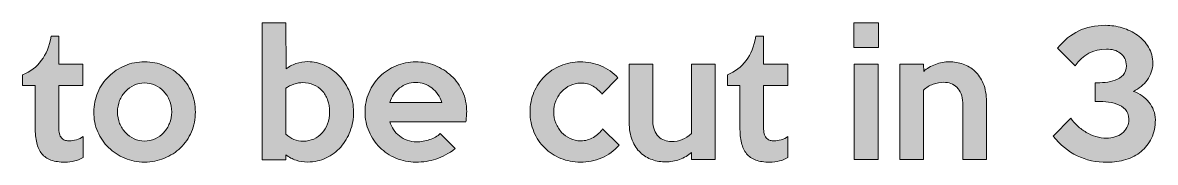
# Model space of a CAD drawing. Header units: inches. Extents: x -842 to 1422, y 2 to 295.
# Drawn here: x 815.15 to 849.55, y 118.68 to 122.91 of the extents above; entities that cross this region are included whole.
import ezdxf

# ---------------------------------------------------------------- set-up
doc = ezdxf.new("R2010")
doc.units = ezdxf.units.IN
doc.header["$MEASUREMENT"] = 0
doc.layers.add('Layer 1', color=7, linetype='Continuous')

# ---------------------------------------------------------------- blocks, each defined once
blk = doc.blocks.new('block 10')
at = {"layer": 'Layer 1', "true_color": 0xffffff}
h = blk.add_hatch(color=7, dxfattribs=at)
h.dxf.hatch_style = 2
edge = h.paths.add_edge_path()
edge.add_spline(control_points=[(825.195, 120.2), (825.195, 119.997), (825.161, 119.804), (825.093, 119.621), (825.025, 119.437), (824.928, 119.276), (824.805, 119.138), (824.681, 119), (824.534, 118.89), (824.364, 118.808), (824.193, 118.726), (824.006, 118.685), (823.802, 118.685), (823.675, 118.685), (823.557, 118.703), (823.447, 118.738), (823.336, 118.773), (823.233, 118.829), (823.135, 118.905), (823.135, 118.905), (823.135, 118.755), (823.135, 118.755), (823.135, 118.755), (822.416, 118.755), (822.416, 118.755), (822.416, 118.755), (822.416, 122.906), (822.416, 122.906), (822.416, 122.906), (823.141, 122.906), (823.141, 122.906), (823.141, 122.906), (823.146, 121.505), (823.146, 121.505), (823.229, 121.572), (823.329, 121.626), (823.444, 121.666), (823.559, 121.706), (823.68, 121.726), (823.806, 121.726), (823.983, 121.726), (824.154, 121.686), (824.321, 121.608), (824.488, 121.53), (824.636, 121.422), (824.766, 121.286), (824.896, 121.149), (825, 120.988), (825.079, 120.803), (825.157, 120.618), (825.195, 120.417), (825.195, 120.2)], knot_values=[0, 0, 0, 0, 1, 1, 1, 2, 2, 2, 3, 3, 3, 4, 4, 4, 5, 5, 5, 6, 6, 6, 7, 7, 7, 8, 8, 8, 9, 9, 9, 10, 10, 10, 11, 11, 11, 12, 12, 12, 13, 13, 13, 14, 14, 14, 15, 15, 15, 16, 16, 16, 17, 17, 17, 17], degree=3, periodic=1)
edge = h.paths.add_edge_path()
edge.add_spline(control_points=[(824.465, 120.2), (824.465, 120.334), (824.445, 120.456), (824.405, 120.566), (824.365, 120.676), (824.309, 120.77), (824.236, 120.848), (824.165, 120.927), (824.08, 120.987), (823.981, 121.028), (823.882, 121.07), (823.772, 121.091), (823.652, 121.091), (823.575, 121.091), (823.486, 121.075), (823.385, 121.043), (823.285, 121.011), (823.202, 120.971), (823.135, 120.92), (823.135, 120.92), (823.135, 119.531), (823.135, 119.531), (823.292, 119.387), (823.469, 119.316), (823.667, 119.316), (823.78, 119.316), (823.887, 119.338), (823.985, 119.381), (824.083, 119.424), (824.169, 119.485), (824.239, 119.564), (824.309, 119.642), (824.364, 119.735), (824.404, 119.844), (824.445, 119.951), (824.465, 120.071), (824.465, 120.2)], knot_values=[0, 0, 0, 0, 1, 1, 1, 2, 2, 2, 3, 3, 3, 4, 4, 4, 5, 5, 5, 6, 6, 6, 7, 7, 7, 8, 8, 8, 9, 9, 9, 10, 10, 10, 11, 11, 11, 12, 12, 12, 12], degree=3, periodic=1)
h = blk.add_hatch(color=7, dxfattribs=at)
h.dxf.hatch_style = 2
h.paths.add_polyline_path([(841.135, 122.151), (840.385, 122.151), (840.385, 122.901), (841.135, 122.901)])
h.paths.add_polyline_path([(841.125, 118.756), (840.395, 118.756), (840.395, 121.651), (841.125, 121.651)])
h = blk.add_hatch(color=7, dxfattribs=at)
h.dxf.hatch_style = 2
edge = h.paths.add_edge_path()
edge.add_spline(control_points=[(849.545, 119.965), (849.545, 119.756), (849.506, 119.57), (849.428, 119.408), (849.349, 119.246), (849.244, 119.111), (849.112, 119.003), (848.981, 118.895), (848.826, 118.813), (848.65, 118.758), (848.473, 118.704), (848.286, 118.676), (848.089, 118.676), (847.746, 118.676), (847.44, 118.742), (847.17, 118.874), (846.9, 119.005), (846.657, 119.205), (846.44, 119.471), (846.44, 119.471), (846.975, 120.011), (846.975, 120.011), (847.035, 119.928), (847.105, 119.849), (847.185, 119.776), (847.265, 119.703), (847.352, 119.639), (847.445, 119.583), (847.538, 119.529), (847.637, 119.485), (847.743, 119.454), (847.848, 119.422), (847.954, 119.406), (848.06, 119.406), (848.15, 119.406), (848.236, 119.418), (848.318, 119.444), (848.399, 119.468), (848.471, 119.505), (848.532, 119.553), (848.594, 119.602), (848.643, 119.662), (848.682, 119.734), (848.721, 119.805), (848.74, 119.889), (848.74, 119.986), (848.74, 120.109), (848.705, 120.207), (848.635, 120.279), (848.565, 120.35), (848.477, 120.404), (848.372, 120.441), (848.267, 120.478), (848.156, 120.5), (848.037, 120.508), (847.919, 120.517), (847.813, 120.521), (847.72, 120.521), (847.72, 120.521), (847.72, 121.081), (847.72, 121.081), (847.81, 121.081), (847.91, 121.086), (848.02, 121.096), (848.13, 121.106), (848.233, 121.129), (848.328, 121.163), (848.423, 121.198), (848.503, 121.251), (848.568, 121.32), (848.633, 121.391), (848.665, 121.484), (848.665, 121.601), (848.665, 121.687), (848.648, 121.762), (848.615, 121.826), (848.581, 121.889), (848.537, 121.942), (848.482, 121.983), (848.428, 122.025), (848.364, 122.056), (848.293, 122.076), (848.221, 122.096), (848.145, 122.106), (848.065, 122.106), (847.658, 122.106), (847.34, 121.936), (847.11, 121.596), (847.11, 121.596), (846.57, 122.131), (846.57, 122.131), (846.77, 122.371), (846.986, 122.547), (847.218, 122.658), (847.449, 122.77), (847.722, 122.826), (848.035, 122.826), (848.202, 122.826), (848.37, 122.8), (848.54, 122.749), (848.71, 122.697), (848.864, 122.623), (849.002, 122.526), (849.141, 122.429), (849.253, 122.309), (849.34, 122.164), (849.427, 122.019), (849.47, 121.854), (849.47, 121.671), (849.47, 121.578), (849.454, 121.489), (849.423, 121.404), (849.391, 121.319), (849.349, 121.24), (849.298, 121.169), (849.246, 121.097), (849.185, 121.032), (849.113, 120.974), (849.041, 120.915), (848.966, 120.866), (848.885, 120.826), (848.976, 120.793), (849.06, 120.748), (849.141, 120.691), (849.221, 120.634), (849.29, 120.568), (849.351, 120.493), (849.411, 120.418), (849.459, 120.337), (849.493, 120.249), (849.527, 120.16), (849.545, 120.066), (849.545, 119.965)], knot_values=[0, 0, 0, 0, 1, 1, 1, 2, 2, 2, 3, 3, 3, 4, 4, 4, 5, 5, 5, 6, 6, 6, 7, 7, 7, 8, 8, 8, 9, 9, 9, 10, 10, 10, 11, 11, 11, 12, 12, 12, 13, 13, 13, 14, 14, 14, 15, 15, 15, 16, 16, 16, 17, 17, 17, 18, 18, 18, 19, 19, 19, 20, 20, 20, 21, 21, 21, 22, 22, 22, 23, 23, 23, 24, 24, 24, 25, 25, 25, 26, 26, 26, 27, 27, 27, 28, 28, 28, 29, 29, 29, 30, 30, 30, 31, 31, 31, 32, 32, 32, 33, 33, 33, 34, 34, 34, 35, 35, 35, 36, 36, 36, 37, 37, 37, 38, 38, 38, 39, 39, 39, 40, 40, 40, 41, 41, 41, 42, 42, 42, 43, 43, 43, 44, 44, 44, 44], degree=3, periodic=1)
h = blk.add_hatch(color=7, dxfattribs=at)
h.dxf.hatch_style = 2
edge = h.paths.add_edge_path()
edge.add_spline(control_points=[(816.981, 118.821), (816.907, 118.774), (816.822, 118.739), (816.725, 118.716), (816.629, 118.692), (816.532, 118.68), (816.436, 118.68), (816.266, 118.68), (816.122, 118.701), (816.005, 118.743), (815.889, 118.785), (815.796, 118.849), (815.726, 118.935), (815.655, 119.022), (815.605, 119.132), (815.573, 119.266), (815.541, 119.399), (815.525, 119.555), (815.525, 119.736), (815.525, 119.736), (815.525, 121.001), (815.525, 121.001), (815.525, 121.001), (815.145, 121.001), (815.145, 121.001), (815.145, 121.001), (815.145, 121.326), (815.145, 121.326), (815.379, 121.422), (815.568, 121.566), (815.712, 121.756), (815.858, 121.946), (815.956, 122.192), (816.01, 122.496), (816.01, 122.496), (816.245, 122.496), (816.245, 122.496), (816.245, 122.496), (816.245, 121.651), (816.245, 121.651), (816.245, 121.651), (816.975, 121.651), (816.975, 121.651), (816.975, 121.651), (816.975, 121.001), (816.975, 121.001), (816.975, 121.001), (816.245, 121.001), (816.245, 121.001), (816.245, 121.001), (816.245, 119.685), (816.245, 119.685), (816.245, 119.612), (816.254, 119.552), (816.273, 119.506), (816.291, 119.459), (816.315, 119.422), (816.345, 119.395), (816.375, 119.369), (816.41, 119.35), (816.448, 119.341), (816.486, 119.331), (816.527, 119.326), (816.57, 119.326), (816.628, 119.326), (816.695, 119.335), (816.776, 119.356), (816.856, 119.376), (816.924, 119.408), (816.98, 119.456), (816.98, 119.456), (816.98, 118.821), (816.98, 118.821), (816.98, 118.821), (816.981, 118.821), (816.981, 118.821)], knot_values=[0, 0, 0, 0, 1, 1, 1, 2, 2, 2, 3, 3, 3, 4, 4, 4, 5, 5, 5, 6, 6, 6, 7, 7, 7, 8, 8, 8, 9, 9, 9, 10, 10, 10, 11, 11, 11, 12, 12, 12, 13, 13, 13, 14, 14, 14, 15, 15, 15, 16, 16, 16, 17, 17, 17, 18, 18, 18, 19, 19, 19, 20, 20, 20, 21, 21, 21, 22, 22, 22, 23, 23, 23, 24, 24, 24, 25, 25, 25, 25], degree=3, periodic=1)
h = blk.add_hatch(color=7, dxfattribs=at)
h.dxf.hatch_style = 2
edge = h.paths.add_edge_path()
edge.add_spline(control_points=[(838.385, 118.821), (838.312, 118.774), (838.227, 118.739), (838.13, 118.716), (838.033, 118.692), (837.936, 118.68), (837.84, 118.68), (837.67, 118.68), (837.526, 118.701), (837.41, 118.743), (837.293, 118.785), (837.2, 118.849), (837.13, 118.935), (837.06, 119.022), (837.009, 119.132), (836.977, 119.266), (836.945, 119.399), (836.929, 119.555), (836.929, 119.736), (836.929, 119.736), (836.929, 121.001), (836.929, 121.001), (836.929, 121.001), (836.55, 121.001), (836.55, 121.001), (836.55, 121.001), (836.55, 121.326), (836.55, 121.326), (836.783, 121.422), (836.972, 121.566), (837.117, 121.756), (837.262, 121.946), (837.361, 122.192), (837.415, 122.496), (837.415, 122.496), (837.649, 122.496), (837.649, 122.496), (837.649, 122.496), (837.649, 121.651), (837.649, 121.651), (837.649, 121.651), (838.379, 121.651), (838.379, 121.651), (838.379, 121.651), (838.379, 121.001), (838.379, 121.001), (838.379, 121.001), (837.649, 121.001), (837.649, 121.001), (837.649, 121.001), (837.649, 119.685), (837.649, 119.685), (837.649, 119.612), (837.658, 119.552), (837.677, 119.506), (837.696, 119.459), (837.72, 119.422), (837.749, 119.395), (837.78, 119.369), (837.814, 119.35), (837.852, 119.341), (837.89, 119.331), (837.931, 119.326), (837.975, 119.326), (838.031, 119.326), (838.099, 119.335), (838.18, 119.356), (838.26, 119.376), (838.328, 119.408), (838.385, 119.456), (838.385, 119.456), (838.385, 118.821), (838.385, 118.821), (838.385, 118.821), (838.385, 118.821), (838.385, 118.821)], knot_values=[0, 0, 0, 0, 1, 1, 1, 2, 2, 2, 3, 3, 3, 4, 4, 4, 5, 5, 5, 6, 6, 6, 7, 7, 7, 8, 8, 8, 9, 9, 9, 10, 10, 10, 11, 11, 11, 12, 12, 12, 13, 13, 13, 14, 14, 14, 15, 15, 15, 16, 16, 16, 17, 17, 17, 18, 18, 18, 19, 19, 19, 20, 20, 20, 21, 21, 21, 22, 22, 22, 23, 23, 23, 24, 24, 24, 25, 25, 25, 25], degree=3, periodic=1)
h = blk.add_hatch(color=7, dxfattribs=at)
h.dxf.hatch_style = 2
edge = h.paths.add_edge_path()
edge.add_spline(control_points=[(820.391, 120.2), (820.391, 119.984), (820.351, 119.783), (820.271, 119.598), (820.19, 119.414), (820.081, 119.253), (819.94, 119.118), (819.8, 118.983), (819.636, 118.876), (819.448, 118.798), (819.26, 118.72), (819.058, 118.681), (818.845, 118.681), (818.632, 118.681), (818.432, 118.72), (818.245, 118.798), (818.059, 118.877), (817.895, 118.984), (817.755, 119.121), (817.615, 119.257), (817.505, 119.418), (817.425, 119.603), (817.345, 119.788), (817.305, 119.988), (817.305, 120.2), (817.305, 120.411), (817.346, 120.608), (817.427, 120.793), (817.509, 120.978), (817.62, 121.14), (817.76, 121.278), (817.9, 121.417), (818.063, 121.525), (818.25, 121.603), (818.437, 121.682), (818.635, 121.721), (818.845, 121.721), (819.058, 121.721), (819.26, 121.682), (819.448, 121.603), (819.636, 121.525), (819.8, 121.418), (819.94, 121.284), (820.081, 121.149), (820.19, 120.988), (820.271, 120.801), (820.35, 120.614), (820.391, 120.414), (820.391, 120.2)], knot_values=[0, 0, 0, 0, 1, 1, 1, 2, 2, 2, 3, 3, 3, 4, 4, 4, 5, 5, 5, 6, 6, 6, 7, 7, 7, 8, 8, 8, 9, 9, 9, 10, 10, 10, 11, 11, 11, 12, 12, 12, 13, 13, 13, 14, 14, 14, 15, 15, 15, 16, 16, 16, 16], degree=3, periodic=1)
edge = h.paths.add_edge_path()
edge.add_spline(control_points=[(819.671, 120.2), (819.671, 120.324), (819.649, 120.439), (819.605, 120.546), (819.563, 120.652), (819.503, 120.745), (819.429, 120.826), (819.354, 120.906), (819.266, 120.968), (819.167, 121.013), (819.067, 121.058), (818.961, 121.081), (818.848, 121.081), (818.735, 121.081), (818.629, 121.058), (818.529, 121.013), (818.429, 120.968), (818.342, 120.906), (818.267, 120.826), (818.193, 120.745), (818.134, 120.652), (818.09, 120.546), (818.048, 120.439), (818.026, 120.324), (818.026, 120.2), (818.026, 120.077), (818.048, 119.962), (818.09, 119.856), (818.134, 119.749), (818.193, 119.655), (818.267, 119.575), (818.342, 119.495), (818.429, 119.433), (818.529, 119.388), (818.629, 119.343), (818.735, 119.321), (818.848, 119.321), (818.961, 119.321), (819.067, 119.343), (819.167, 119.388), (819.266, 119.433), (819.354, 119.496), (819.429, 119.575), (819.503, 119.655), (819.563, 119.749), (819.605, 119.856), (819.649, 119.962), (819.671, 120.077), (819.671, 120.2)], knot_values=[0, 0, 0, 0, 1, 1, 1, 2, 2, 2, 3, 3, 3, 4, 4, 4, 5, 5, 5, 6, 6, 6, 7, 7, 7, 8, 8, 8, 9, 9, 9, 10, 10, 10, 11, 11, 11, 12, 12, 12, 13, 13, 13, 14, 14, 14, 15, 15, 15, 16, 16, 16, 16], degree=3, periodic=1)
h = blk.add_hatch(color=7, dxfattribs=at)
h.dxf.hatch_style = 2
edge = h.paths.add_edge_path()
edge.add_spline(control_points=[(828.63, 120.206), (828.63, 120.159), (828.628, 120.11), (828.623, 120.061), (828.618, 120.011), (828.612, 119.959), (828.605, 119.906), (828.605, 119.906), (826.295, 119.906), (826.295, 119.906), (826.322, 119.823), (826.36, 119.743), (826.408, 119.668), (826.456, 119.593), (826.516, 119.529), (826.585, 119.473), (826.655, 119.418), (826.735, 119.375), (826.823, 119.343), (826.911, 119.312), (827.009, 119.296), (827.115, 119.296), (827.245, 119.296), (827.375, 119.318), (827.505, 119.363), (827.635, 119.408), (827.743, 119.469), (827.83, 119.546), (827.83, 119.546), (828.285, 119.091), (828.285, 119.091), (828.085, 118.941), (827.889, 118.835), (827.698, 118.773), (827.506, 118.712), (827.304, 118.681), (827.09, 118.681), (826.874, 118.681), (826.671, 118.721), (826.483, 118.801), (826.294, 118.881), (826.13, 118.989), (825.992, 119.126), (825.854, 119.263), (825.745, 119.424), (825.664, 119.609), (825.584, 119.794), (825.544, 119.991), (825.544, 120.201), (825.544, 120.411), (825.584, 120.608), (825.664, 120.794), (825.745, 120.979), (825.855, 121.139), (825.995, 121.276), (826.134, 121.413), (826.298, 121.521), (826.485, 121.601), (826.672, 121.681), (826.872, 121.721), (827.085, 121.721), (827.288, 121.721), (827.483, 121.684), (827.67, 121.609), (827.856, 121.534), (828.021, 121.43), (828.164, 121.296), (828.308, 121.163), (828.421, 121.004), (828.505, 120.818), (828.588, 120.633), (828.63, 120.429), (828.63, 120.206)], knot_values=[0, 0, 0, 0, 1, 1, 1, 2, 2, 2, 3, 3, 3, 4, 4, 4, 5, 5, 5, 6, 6, 6, 7, 7, 7, 8, 8, 8, 9, 9, 9, 10, 10, 10, 11, 11, 11, 12, 12, 12, 13, 13, 13, 14, 14, 14, 15, 15, 15, 16, 16, 16, 17, 17, 17, 18, 18, 18, 19, 19, 19, 20, 20, 20, 21, 21, 21, 22, 22, 22, 23, 23, 23, 24, 24, 24, 24], degree=3, periodic=1)
edge = h.paths.add_edge_path()
edge.add_spline(control_points=[(827.875, 120.486), (827.818, 120.669), (827.718, 120.817), (827.573, 120.928), (827.428, 121.04), (827.264, 121.096), (827.08, 121.096), (826.9, 121.096), (826.738, 121.04), (826.595, 120.928), (826.452, 120.816), (826.352, 120.669), (826.295, 120.486), (826.295, 120.486), (827.875, 120.486), (827.875, 120.486)], knot_values=[0, 0, 0, 0, 1, 1, 1, 2, 2, 2, 3, 3, 3, 4, 4, 4, 5, 5, 5, 5], degree=3, periodic=1)
h = blk.add_hatch(color=7, dxfattribs=at)
h.dxf.hatch_style = 2
edge = h.paths.add_edge_path()
edge.add_spline(control_points=[(833.26, 119.191), (833.114, 119.024), (832.937, 118.897), (832.731, 118.811), (832.524, 118.724), (832.307, 118.681), (832.08, 118.681), (831.87, 118.681), (831.672, 118.719), (831.485, 118.796), (831.298, 118.873), (831.137, 118.978), (830.999, 119.113), (830.862, 119.249), (830.753, 119.409), (830.674, 119.595), (830.594, 119.782), (830.555, 119.984), (830.555, 120.2), (830.555, 120.414), (830.594, 120.613), (830.674, 120.798), (830.753, 120.983), (830.861, 121.143), (830.997, 121.28), (831.133, 121.417), (831.293, 121.524), (831.48, 121.603), (831.666, 121.681), (831.867, 121.72), (832.079, 121.72), (832.3, 121.72), (832.509, 121.68), (832.707, 121.6), (832.906, 121.52), (833.078, 121.399), (833.225, 121.236), (833.225, 121.236), (832.74, 120.741), (832.74, 120.741), (832.666, 120.837), (832.577, 120.917), (832.472, 120.98), (832.367, 121.044), (832.24, 121.076), (832.09, 121.076), (831.98, 121.076), (831.875, 121.052), (831.777, 121.006), (831.679, 120.959), (831.592, 120.897), (831.517, 120.818), (831.442, 120.74), (831.383, 120.648), (831.339, 120.541), (831.296, 120.434), (831.275, 120.321), (831.275, 120.201), (831.275, 120.081), (831.296, 119.968), (831.339, 119.861), (831.383, 119.754), (831.441, 119.662), (831.514, 119.583), (831.588, 119.505), (831.675, 119.443), (831.775, 119.396), (831.875, 119.349), (831.98, 119.326), (832.09, 119.326), (832.233, 119.326), (832.363, 119.361), (832.48, 119.429), (832.596, 119.497), (832.69, 119.584), (832.76, 119.691), (832.76, 119.691), (833.26, 119.191), (833.26, 119.191)], knot_values=[0, 0, 0, 0, 1, 1, 1, 2, 2, 2, 3, 3, 3, 4, 4, 4, 5, 5, 5, 6, 6, 6, 7, 7, 7, 8, 8, 8, 9, 9, 9, 10, 10, 10, 11, 11, 11, 12, 12, 12, 13, 13, 13, 14, 14, 14, 15, 15, 15, 16, 16, 16, 17, 17, 17, 18, 18, 18, 19, 19, 19, 20, 20, 20, 21, 21, 21, 22, 22, 22, 23, 23, 23, 24, 24, 24, 25, 25, 25, 26, 26, 26, 26], degree=3, periodic=1)
h = blk.add_hatch(color=7, dxfattribs=at)
h.dxf.hatch_style = 2
edge = h.paths.add_edge_path()
edge.add_spline(control_points=[(836.175, 118.756), (836.175, 118.756), (835.455, 118.756), (835.455, 118.756), (835.455, 118.756), (835.455, 118.976), (835.455, 118.976), (835.409, 118.929), (835.354, 118.889), (835.293, 118.853), (835.231, 118.818), (835.166, 118.788), (835.098, 118.763), (835.029, 118.738), (834.959, 118.719), (834.888, 118.706), (834.816, 118.692), (834.748, 118.686), (834.685, 118.686), (834.538, 118.686), (834.398, 118.709), (834.263, 118.756), (834.128, 118.802), (834.008, 118.874), (833.905, 118.971), (833.802, 119.067), (833.719, 119.192), (833.658, 119.345), (833.596, 119.499), (833.565, 119.68), (833.565, 119.89), (833.565, 119.89), (833.565, 121.646), (833.565, 121.646), (833.565, 121.646), (834.285, 121.646), (834.285, 121.646), (834.285, 121.646), (834.285, 119.925), (834.285, 119.925), (834.285, 119.822), (834.301, 119.731), (834.333, 119.653), (834.364, 119.575), (834.406, 119.51), (834.457, 119.458), (834.509, 119.406), (834.569, 119.368), (834.637, 119.343), (834.705, 119.318), (834.776, 119.305), (834.85, 119.305), (835.083, 119.305), (835.285, 119.386), (835.455, 119.546), (835.455, 119.546), (835.455, 121.646), (835.455, 121.646), (835.455, 121.646), (836.175, 121.646), (836.175, 121.646), (836.175, 121.646), (836.175, 118.756), (836.175, 118.756), (836.175, 118.756), (836.175, 118.756), (836.175, 118.756)], knot_values=[0, 0, 0, 0, 1, 1, 1, 2, 2, 2, 3, 3, 3, 4, 4, 4, 5, 5, 5, 6, 6, 6, 7, 7, 7, 8, 8, 8, 9, 9, 9, 10, 10, 10, 11, 11, 11, 12, 12, 12, 13, 13, 13, 14, 14, 14, 15, 15, 15, 16, 16, 16, 17, 17, 17, 18, 18, 18, 19, 19, 19, 20, 20, 20, 21, 21, 21, 22, 22, 22, 22], degree=3, periodic=1)
h = blk.add_hatch(color=7, dxfattribs=at)
h.dxf.hatch_style = 2
edge = h.paths.add_edge_path()
edge.add_spline(control_points=[(844.415, 118.756), (844.415, 118.756), (843.695, 118.756), (843.695, 118.756), (843.695, 118.756), (843.695, 120.481), (843.695, 120.481), (843.695, 120.584), (843.679, 120.675), (843.647, 120.753), (843.615, 120.831), (843.573, 120.897), (843.519, 120.948), (843.466, 121), (843.405, 121.038), (843.336, 121.063), (843.268, 121.088), (843.196, 121.101), (843.122, 121.101), (843.012, 121.101), (842.903, 121.081), (842.796, 121.043), (842.689, 121.005), (842.592, 120.944), (842.504, 120.86), (842.504, 120.86), (842.504, 118.756), (842.504, 118.756), (842.504, 118.756), (841.785, 118.756), (841.785, 118.756), (841.785, 118.756), (841.785, 121.646), (841.785, 121.646), (841.785, 121.646), (842.504, 121.646), (842.504, 121.646), (842.504, 121.646), (842.51, 121.431), (842.51, 121.431), (842.553, 121.474), (842.606, 121.514), (842.67, 121.551), (842.734, 121.587), (842.799, 121.618), (842.867, 121.643), (842.936, 121.668), (843.006, 121.687), (843.078, 121.7), (843.149, 121.714), (843.218, 121.721), (843.285, 121.721), (843.432, 121.721), (843.573, 121.698), (843.707, 121.651), (843.842, 121.604), (843.963, 121.533), (844.068, 121.436), (844.173, 121.339), (844.257, 121.214), (844.32, 121.061), (844.384, 120.907), (844.416, 120.726), (844.416, 120.516), (844.416, 120.516), (844.416, 118.756), (844.416, 118.756), (844.416, 118.756), (844.415, 118.756), (844.415, 118.756)], knot_values=[0, 0, 0, 0, 1, 1, 1, 2, 2, 2, 3, 3, 3, 4, 4, 4, 5, 5, 5, 6, 6, 6, 7, 7, 7, 8, 8, 8, 9, 9, 9, 10, 10, 10, 11, 11, 11, 12, 12, 12, 13, 13, 13, 14, 14, 14, 15, 15, 15, 16, 16, 16, 17, 17, 17, 18, 18, 18, 19, 19, 19, 20, 20, 20, 21, 21, 21, 22, 22, 22, 23, 23, 23, 23], degree=3, periodic=1)
at = {"layer": 'Layer 1', "lineweight": 0}
for points in [[(841.135, 122.151), (840.385, 122.151), (840.385, 122.901), (841.135, 122.901), (841.135, 122.151)], [(841.125, 118.756), (840.395, 118.756), (840.395, 121.651), (841.125, 121.651), (841.125, 118.756)]]:
    blk.add_lwpolyline(points, dxfattribs=at)
for points, knots in [([(825.195, 120.2), (825.195, 119.997), (825.161, 119.804), (825.093, 119.621), (825.025, 119.437), (824.928, 119.276), (824.805, 119.138), (824.681, 119), (824.534, 118.89), (824.364, 118.808), (824.193, 118.726), (824.006, 118.685), (823.802, 118.685), (823.675, 118.685), (823.557, 118.703), (823.447, 118.738), (823.336, 118.773), (823.233, 118.829), (823.135, 118.905), (823.135, 118.905), (823.135, 118.755), (823.135, 118.755), (823.135, 118.755), (822.416, 118.755), (822.416, 118.755), (822.416, 118.755), (822.416, 122.906), (822.416, 122.906), (822.416, 122.906), (823.141, 122.906), (823.141, 122.906), (823.141, 122.906), (823.146, 121.505), (823.146, 121.505), (823.229, 121.572), (823.329, 121.626), (823.444, 121.666), (823.559, 121.706), (823.68, 121.726), (823.806, 121.726), (823.983, 121.726), (824.154, 121.686), (824.321, 121.608), (824.488, 121.53), (824.636, 121.422), (824.766, 121.286), (824.896, 121.149), (825, 120.988), (825.079, 120.803), (825.157, 120.618), (825.195, 120.417), (825.195, 120.2)], [0, 0, 0, 0, 1, 1, 1, 2, 2, 2, 3, 3, 3, 4, 4, 4, 5, 5, 5, 6, 6, 6, 7, 7, 7, 8, 8, 8, 9, 9, 9, 10, 10, 10, 11, 11, 11, 12, 12, 12, 13, 13, 13, 14, 14, 14, 15, 15, 15, 16, 16, 16, 17, 17, 17, 17]), ([(849.545, 119.965), (849.545, 119.756), (849.506, 119.57), (849.428, 119.408), (849.349, 119.246), (849.244, 119.111), (849.112, 119.003), (848.981, 118.895), (848.826, 118.813), (848.65, 118.758), (848.473, 118.704), (848.286, 118.676), (848.089, 118.676), (847.746, 118.676), (847.44, 118.742), (847.17, 118.874), (846.9, 119.005), (846.657, 119.205), (846.44, 119.471), (846.44, 119.471), (846.975, 120.011), (846.975, 120.011), (847.035, 119.928), (847.105, 119.849), (847.185, 119.776), (847.265, 119.703), (847.352, 119.639), (847.445, 119.583), (847.538, 119.529), (847.637, 119.485), (847.743, 119.454), (847.848, 119.422), (847.954, 119.406), (848.06, 119.406), (848.15, 119.406), (848.236, 119.418), (848.318, 119.444), (848.399, 119.468), (848.471, 119.505), (848.532, 119.553), (848.594, 119.602), (848.643, 119.662), (848.682, 119.734), (848.721, 119.805), (848.74, 119.889), (848.74, 119.986), (848.74, 120.109), (848.705, 120.207), (848.635, 120.279), (848.565, 120.35), (848.477, 120.404), (848.372, 120.441), (848.267, 120.478), (848.156, 120.5), (848.037, 120.508), (847.919, 120.517), (847.813, 120.521), (847.72, 120.521), (847.72, 120.521), (847.72, 121.081), (847.72, 121.081), (847.81, 121.081), (847.91, 121.086), (848.02, 121.096), (848.13, 121.106), (848.233, 121.129), (848.328, 121.163), (848.423, 121.198), (848.503, 121.251), (848.568, 121.32), (848.633, 121.391), (848.665, 121.484), (848.665, 121.601), (848.665, 121.687), (848.648, 121.762), (848.615, 121.826), (848.581, 121.889), (848.537, 121.942), (848.482, 121.983), (848.428, 122.025), (848.364, 122.056), (848.293, 122.076), (848.221, 122.096), (848.145, 122.106), (848.065, 122.106), (847.658, 122.106), (847.34, 121.936), (847.11, 121.596), (847.11, 121.596), (846.57, 122.131), (846.57, 122.131), (846.77, 122.371), (846.986, 122.547), (847.218, 122.658), (847.449, 122.77), (847.722, 122.826), (848.035, 122.826), (848.202, 122.826), (848.37, 122.8), (848.54, 122.749), (848.71, 122.697), (848.864, 122.623), (849.002, 122.526), (849.141, 122.429), (849.253, 122.309), (849.34, 122.164), (849.427, 122.019), (849.47, 121.854), (849.47, 121.671), (849.47, 121.578), (849.454, 121.489), (849.423, 121.404), (849.391, 121.319), (849.349, 121.24), (849.298, 121.169), (849.246, 121.097), (849.185, 121.032), (849.113, 120.974), (849.041, 120.915), (848.966, 120.866), (848.885, 120.826), (848.976, 120.793), (849.06, 120.748), (849.141, 120.691), (849.221, 120.634), (849.29, 120.568), (849.351, 120.493), (849.411, 120.418), (849.459, 120.337), (849.493, 120.249), (849.527, 120.16), (849.545, 120.066), (849.545, 119.965)], [0, 0, 0, 0, 1, 1, 1, 2, 2, 2, 3, 3, 3, 4, 4, 4, 5, 5, 5, 6, 6, 6, 7, 7, 7, 8, 8, 8, 9, 9, 9, 10, 10, 10, 11, 11, 11, 12, 12, 12, 13, 13, 13, 14, 14, 14, 15, 15, 15, 16, 16, 16, 17, 17, 17, 18, 18, 18, 19, 19, 19, 20, 20, 20, 21, 21, 21, 22, 22, 22, 23, 23, 23, 24, 24, 24, 25, 25, 25, 26, 26, 26, 27, 27, 27, 28, 28, 28, 29, 29, 29, 30, 30, 30, 31, 31, 31, 32, 32, 32, 33, 33, 33, 34, 34, 34, 35, 35, 35, 36, 36, 36, 37, 37, 37, 38, 38, 38, 39, 39, 39, 40, 40, 40, 41, 41, 41, 42, 42, 42, 43, 43, 43, 44, 44, 44, 44]), ([(816.981, 118.821), (816.907, 118.774), (816.822, 118.739), (816.725, 118.716), (816.629, 118.692), (816.532, 118.68), (816.436, 118.68), (816.266, 118.68), (816.122, 118.701), (816.005, 118.743), (815.889, 118.785), (815.796, 118.849), (815.726, 118.935), (815.655, 119.022), (815.605, 119.132), (815.573, 119.266), (815.541, 119.399), (815.525, 119.555), (815.525, 119.736), (815.525, 119.736), (815.525, 121.001), (815.525, 121.001), (815.525, 121.001), (815.145, 121.001), (815.145, 121.001), (815.145, 121.001), (815.145, 121.326), (815.145, 121.326), (815.379, 121.422), (815.568, 121.566), (815.712, 121.756), (815.858, 121.946), (815.956, 122.192), (816.01, 122.496), (816.01, 122.496), (816.245, 122.496), (816.245, 122.496), (816.245, 122.496), (816.245, 121.651), (816.245, 121.651), (816.245, 121.651), (816.975, 121.651), (816.975, 121.651), (816.975, 121.651), (816.975, 121.001), (816.975, 121.001), (816.975, 121.001), (816.245, 121.001), (816.245, 121.001), (816.245, 121.001), (816.245, 119.685), (816.245, 119.685), (816.245, 119.612), (816.254, 119.552), (816.273, 119.506), (816.291, 119.459), (816.315, 119.422), (816.345, 119.395), (816.375, 119.369), (816.41, 119.35), (816.448, 119.341), (816.486, 119.331), (816.527, 119.326), (816.57, 119.326), (816.628, 119.326), (816.695, 119.335), (816.776, 119.356), (816.856, 119.376), (816.924, 119.408), (816.98, 119.456), (816.98, 119.456), (816.98, 118.821), (816.98, 118.821), (816.98, 118.821), (816.981, 118.821), (816.981, 118.821)], [0, 0, 0, 0, 1, 1, 1, 2, 2, 2, 3, 3, 3, 4, 4, 4, 5, 5, 5, 6, 6, 6, 7, 7, 7, 8, 8, 8, 9, 9, 9, 10, 10, 10, 11, 11, 11, 12, 12, 12, 13, 13, 13, 14, 14, 14, 15, 15, 15, 16, 16, 16, 17, 17, 17, 18, 18, 18, 19, 19, 19, 20, 20, 20, 21, 21, 21, 22, 22, 22, 23, 23, 23, 24, 24, 24, 25, 25, 25, 25]), ([(838.385, 118.821), (838.312, 118.774), (838.227, 118.739), (838.13, 118.716), (838.033, 118.692), (837.936, 118.68), (837.84, 118.68), (837.67, 118.68), (837.526, 118.701), (837.41, 118.743), (837.293, 118.785), (837.2, 118.849), (837.13, 118.935), (837.06, 119.022), (837.009, 119.132), (836.977, 119.266), (836.945, 119.399), (836.929, 119.555), (836.929, 119.736), (836.929, 119.736), (836.929, 121.001), (836.929, 121.001), (836.929, 121.001), (836.55, 121.001), (836.55, 121.001), (836.55, 121.001), (836.55, 121.326), (836.55, 121.326), (836.783, 121.422), (836.972, 121.566), (837.117, 121.756), (837.262, 121.946), (837.361, 122.192), (837.415, 122.496), (837.415, 122.496), (837.649, 122.496), (837.649, 122.496), (837.649, 122.496), (837.649, 121.651), (837.649, 121.651), (837.649, 121.651), (838.379, 121.651), (838.379, 121.651), (838.379, 121.651), (838.379, 121.001), (838.379, 121.001), (838.379, 121.001), (837.649, 121.001), (837.649, 121.001), (837.649, 121.001), (837.649, 119.685), (837.649, 119.685), (837.649, 119.612), (837.658, 119.552), (837.677, 119.506), (837.696, 119.459), (837.72, 119.422), (837.749, 119.395), (837.78, 119.369), (837.814, 119.35), (837.852, 119.341), (837.89, 119.331), (837.931, 119.326), (837.975, 119.326), (838.031, 119.326), (838.099, 119.335), (838.18, 119.356), (838.26, 119.376), (838.328, 119.408), (838.385, 119.456), (838.385, 119.456), (838.385, 118.821), (838.385, 118.821), (838.385, 118.821), (838.385, 118.821), (838.385, 118.821)], [0, 0, 0, 0, 1, 1, 1, 2, 2, 2, 3, 3, 3, 4, 4, 4, 5, 5, 5, 6, 6, 6, 7, 7, 7, 8, 8, 8, 9, 9, 9, 10, 10, 10, 11, 11, 11, 12, 12, 12, 13, 13, 13, 14, 14, 14, 15, 15, 15, 16, 16, 16, 17, 17, 17, 18, 18, 18, 19, 19, 19, 20, 20, 20, 21, 21, 21, 22, 22, 22, 23, 23, 23, 24, 24, 24, 25, 25, 25, 25]), ([(820.391, 120.2), (820.391, 119.984), (820.351, 119.783), (820.271, 119.598), (820.19, 119.414), (820.081, 119.253), (819.94, 119.118), (819.8, 118.983), (819.636, 118.876), (819.448, 118.798), (819.26, 118.72), (819.058, 118.681), (818.845, 118.681), (818.632, 118.681), (818.432, 118.72), (818.245, 118.798), (818.059, 118.877), (817.895, 118.984), (817.755, 119.121), (817.615, 119.257), (817.505, 119.418), (817.425, 119.603), (817.345, 119.788), (817.305, 119.988), (817.305, 120.2), (817.305, 120.411), (817.346, 120.608), (817.427, 120.793), (817.509, 120.978), (817.62, 121.14), (817.76, 121.278), (817.9, 121.417), (818.063, 121.525), (818.25, 121.603), (818.437, 121.682), (818.635, 121.721), (818.845, 121.721), (819.058, 121.721), (819.26, 121.682), (819.448, 121.603), (819.636, 121.525), (819.8, 121.418), (819.94, 121.284), (820.081, 121.149), (820.19, 120.988), (820.271, 120.801), (820.35, 120.614), (820.391, 120.414), (820.391, 120.2)], [0, 0, 0, 0, 1, 1, 1, 2, 2, 2, 3, 3, 3, 4, 4, 4, 5, 5, 5, 6, 6, 6, 7, 7, 7, 8, 8, 8, 9, 9, 9, 10, 10, 10, 11, 11, 11, 12, 12, 12, 13, 13, 13, 14, 14, 14, 15, 15, 15, 16, 16, 16, 16]), ([(828.63, 120.206), (828.63, 120.159), (828.628, 120.11), (828.623, 120.061), (828.618, 120.011), (828.612, 119.959), (828.605, 119.906), (828.605, 119.906), (826.295, 119.906), (826.295, 119.906), (826.322, 119.823), (826.36, 119.743), (826.408, 119.668), (826.456, 119.593), (826.516, 119.529), (826.585, 119.473), (826.655, 119.418), (826.735, 119.375), (826.823, 119.343), (826.911, 119.312), (827.009, 119.296), (827.115, 119.296), (827.245, 119.296), (827.375, 119.318), (827.505, 119.363), (827.635, 119.408), (827.743, 119.469), (827.83, 119.546), (827.83, 119.546), (828.285, 119.091), (828.285, 119.091), (828.085, 118.941), (827.889, 118.835), (827.698, 118.773), (827.506, 118.712), (827.304, 118.681), (827.09, 118.681), (826.874, 118.681), (826.671, 118.721), (826.483, 118.801), (826.294, 118.881), (826.13, 118.989), (825.992, 119.126), (825.854, 119.263), (825.745, 119.424), (825.664, 119.609), (825.584, 119.794), (825.544, 119.991), (825.544, 120.201), (825.544, 120.411), (825.584, 120.608), (825.664, 120.794), (825.745, 120.979), (825.855, 121.139), (825.995, 121.276), (826.134, 121.413), (826.298, 121.521), (826.485, 121.601), (826.672, 121.681), (826.872, 121.721), (827.085, 121.721), (827.288, 121.721), (827.483, 121.684), (827.67, 121.609), (827.856, 121.534), (828.021, 121.43), (828.164, 121.296), (828.308, 121.163), (828.421, 121.004), (828.505, 120.818), (828.588, 120.633), (828.63, 120.429), (828.63, 120.206)], [0, 0, 0, 0, 1, 1, 1, 2, 2, 2, 3, 3, 3, 4, 4, 4, 5, 5, 5, 6, 6, 6, 7, 7, 7, 8, 8, 8, 9, 9, 9, 10, 10, 10, 11, 11, 11, 12, 12, 12, 13, 13, 13, 14, 14, 14, 15, 15, 15, 16, 16, 16, 17, 17, 17, 18, 18, 18, 19, 19, 19, 20, 20, 20, 21, 21, 21, 22, 22, 22, 23, 23, 23, 24, 24, 24, 24]), ([(833.26, 119.191), (833.114, 119.024), (832.937, 118.897), (832.731, 118.811), (832.524, 118.724), (832.307, 118.681), (832.08, 118.681), (831.87, 118.681), (831.672, 118.719), (831.485, 118.796), (831.298, 118.873), (831.137, 118.978), (830.999, 119.113), (830.862, 119.249), (830.753, 119.409), (830.674, 119.595), (830.594, 119.782), (830.555, 119.984), (830.555, 120.2), (830.555, 120.414), (830.594, 120.613), (830.674, 120.798), (830.753, 120.983), (830.861, 121.143), (830.997, 121.28), (831.133, 121.417), (831.293, 121.524), (831.48, 121.603), (831.666, 121.681), (831.867, 121.72), (832.079, 121.72), (832.3, 121.72), (832.509, 121.68), (832.707, 121.6), (832.906, 121.52), (833.078, 121.399), (833.225, 121.236), (833.225, 121.236), (832.74, 120.741), (832.74, 120.741), (832.666, 120.837), (832.577, 120.917), (832.472, 120.98), (832.367, 121.044), (832.24, 121.076), (832.09, 121.076), (831.98, 121.076), (831.875, 121.052), (831.777, 121.006), (831.679, 120.959), (831.592, 120.897), (831.517, 120.818), (831.442, 120.74), (831.383, 120.648), (831.339, 120.541), (831.296, 120.434), (831.275, 120.321), (831.275, 120.201), (831.275, 120.081), (831.296, 119.968), (831.339, 119.861), (831.383, 119.754), (831.441, 119.662), (831.514, 119.583), (831.588, 119.505), (831.675, 119.443), (831.775, 119.396), (831.875, 119.349), (831.98, 119.326), (832.09, 119.326), (832.233, 119.326), (832.363, 119.361), (832.48, 119.429), (832.596, 119.497), (832.69, 119.584), (832.76, 119.691), (832.76, 119.691), (833.26, 119.191), (833.26, 119.191)], [0, 0, 0, 0, 1, 1, 1, 2, 2, 2, 3, 3, 3, 4, 4, 4, 5, 5, 5, 6, 6, 6, 7, 7, 7, 8, 8, 8, 9, 9, 9, 10, 10, 10, 11, 11, 11, 12, 12, 12, 13, 13, 13, 14, 14, 14, 15, 15, 15, 16, 16, 16, 17, 17, 17, 18, 18, 18, 19, 19, 19, 20, 20, 20, 21, 21, 21, 22, 22, 22, 23, 23, 23, 24, 24, 24, 25, 25, 25, 26, 26, 26, 26]), ([(836.175, 118.756), (836.175, 118.756), (835.455, 118.756), (835.455, 118.756), (835.455, 118.756), (835.455, 118.976), (835.455, 118.976), (835.409, 118.929), (835.354, 118.889), (835.293, 118.853), (835.231, 118.818), (835.166, 118.788), (835.098, 118.763), (835.029, 118.738), (834.959, 118.719), (834.888, 118.706), (834.816, 118.692), (834.748, 118.686), (834.685, 118.686), (834.538, 118.686), (834.398, 118.709), (834.263, 118.756), (834.128, 118.802), (834.008, 118.874), (833.905, 118.971), (833.802, 119.067), (833.719, 119.192), (833.658, 119.345), (833.596, 119.499), (833.565, 119.68), (833.565, 119.89), (833.565, 119.89), (833.565, 121.646), (833.565, 121.646), (833.565, 121.646), (834.285, 121.646), (834.285, 121.646), (834.285, 121.646), (834.285, 119.925), (834.285, 119.925), (834.285, 119.822), (834.301, 119.731), (834.333, 119.653), (834.364, 119.575), (834.406, 119.51), (834.457, 119.458), (834.509, 119.406), (834.569, 119.368), (834.637, 119.343), (834.705, 119.318), (834.776, 119.305), (834.85, 119.305), (835.083, 119.305), (835.285, 119.386), (835.455, 119.546), (835.455, 119.546), (835.455, 121.646), (835.455, 121.646), (835.455, 121.646), (836.175, 121.646), (836.175, 121.646), (836.175, 121.646), (836.175, 118.756), (836.175, 118.756), (836.175, 118.756), (836.175, 118.756), (836.175, 118.756)], [0, 0, 0, 0, 1, 1, 1, 2, 2, 2, 3, 3, 3, 4, 4, 4, 5, 5, 5, 6, 6, 6, 7, 7, 7, 8, 8, 8, 9, 9, 9, 10, 10, 10, 11, 11, 11, 12, 12, 12, 13, 13, 13, 14, 14, 14, 15, 15, 15, 16, 16, 16, 17, 17, 17, 18, 18, 18, 19, 19, 19, 20, 20, 20, 21, 21, 21, 22, 22, 22, 22]), ([(844.415, 118.756), (844.415, 118.756), (843.695, 118.756), (843.695, 118.756), (843.695, 118.756), (843.695, 120.481), (843.695, 120.481), (843.695, 120.584), (843.679, 120.675), (843.647, 120.753), (843.615, 120.831), (843.573, 120.897), (843.519, 120.948), (843.466, 121), (843.405, 121.038), (843.336, 121.063), (843.268, 121.088), (843.196, 121.101), (843.122, 121.101), (843.012, 121.101), (842.903, 121.081), (842.796, 121.043), (842.689, 121.005), (842.592, 120.944), (842.504, 120.86), (842.504, 120.86), (842.504, 118.756), (842.504, 118.756), (842.504, 118.756), (841.785, 118.756), (841.785, 118.756), (841.785, 118.756), (841.785, 121.646), (841.785, 121.646), (841.785, 121.646), (842.504, 121.646), (842.504, 121.646), (842.504, 121.646), (842.51, 121.431), (842.51, 121.431), (842.553, 121.474), (842.606, 121.514), (842.67, 121.551), (842.734, 121.587), (842.799, 121.618), (842.867, 121.643), (842.936, 121.668), (843.006, 121.687), (843.078, 121.7), (843.149, 121.714), (843.218, 121.721), (843.285, 121.721), (843.432, 121.721), (843.573, 121.698), (843.707, 121.651), (843.842, 121.604), (843.963, 121.533), (844.068, 121.436), (844.173, 121.339), (844.257, 121.214), (844.32, 121.061), (844.384, 120.907), (844.416, 120.726), (844.416, 120.516), (844.416, 120.516), (844.416, 118.756), (844.416, 118.756), (844.416, 118.756), (844.415, 118.756), (844.415, 118.756)], [0, 0, 0, 0, 1, 1, 1, 2, 2, 2, 3, 3, 3, 4, 4, 4, 5, 5, 5, 6, 6, 6, 7, 7, 7, 8, 8, 8, 9, 9, 9, 10, 10, 10, 11, 11, 11, 12, 12, 12, 13, 13, 13, 14, 14, 14, 15, 15, 15, 16, 16, 16, 17, 17, 17, 18, 18, 18, 19, 19, 19, 20, 20, 20, 21, 21, 21, 22, 22, 22, 23, 23, 23, 23]), ([(824.465, 120.2), (824.465, 120.334), (824.445, 120.456), (824.405, 120.566), (824.365, 120.676), (824.309, 120.77), (824.236, 120.848), (824.165, 120.927), (824.08, 120.987), (823.981, 121.028), (823.882, 121.07), (823.772, 121.091), (823.652, 121.091), (823.575, 121.091), (823.486, 121.075), (823.385, 121.043), (823.285, 121.011), (823.202, 120.971), (823.135, 120.92), (823.135, 120.92), (823.135, 119.531), (823.135, 119.531), (823.292, 119.387), (823.469, 119.316), (823.667, 119.316), (823.78, 119.316), (823.887, 119.338), (823.985, 119.381), (824.083, 119.424), (824.169, 119.485), (824.239, 119.564), (824.309, 119.642), (824.364, 119.735), (824.404, 119.844), (824.445, 119.951), (824.465, 120.071), (824.465, 120.2)], [0, 0, 0, 0, 1, 1, 1, 2, 2, 2, 3, 3, 3, 4, 4, 4, 5, 5, 5, 6, 6, 6, 7, 7, 7, 8, 8, 8, 9, 9, 9, 10, 10, 10, 11, 11, 11, 12, 12, 12, 12]), ([(827.875, 120.486), (827.818, 120.669), (827.718, 120.817), (827.573, 120.928), (827.428, 121.04), (827.264, 121.096), (827.08, 121.096), (826.9, 121.096), (826.738, 121.04), (826.595, 120.928), (826.452, 120.816), (826.352, 120.669), (826.295, 120.486), (826.295, 120.486), (827.875, 120.486), (827.875, 120.486)], [0, 0, 0, 0, 1, 1, 1, 2, 2, 2, 3, 3, 3, 4, 4, 4, 5, 5, 5, 5]), ([(819.671, 120.2), (819.671, 120.324), (819.649, 120.439), (819.605, 120.546), (819.563, 120.652), (819.503, 120.745), (819.429, 120.826), (819.354, 120.906), (819.266, 120.968), (819.167, 121.013), (819.067, 121.058), (818.961, 121.081), (818.848, 121.081), (818.735, 121.081), (818.629, 121.058), (818.529, 121.013), (818.429, 120.968), (818.342, 120.906), (818.267, 120.826), (818.193, 120.745), (818.134, 120.652), (818.09, 120.546), (818.048, 120.439), (818.026, 120.324), (818.026, 120.2), (818.026, 120.077), (818.048, 119.962), (818.09, 119.856), (818.134, 119.749), (818.193, 119.655), (818.267, 119.575), (818.342, 119.495), (818.429, 119.433), (818.529, 119.388), (818.629, 119.343), (818.735, 119.321), (818.848, 119.321), (818.961, 119.321), (819.067, 119.343), (819.167, 119.388), (819.266, 119.433), (819.354, 119.496), (819.429, 119.575), (819.503, 119.655), (819.563, 119.749), (819.605, 119.856), (819.649, 119.962), (819.671, 120.077), (819.671, 120.2)], [0, 0, 0, 0, 1, 1, 1, 2, 2, 2, 3, 3, 3, 4, 4, 4, 5, 5, 5, 6, 6, 6, 7, 7, 7, 8, 8, 8, 9, 9, 9, 10, 10, 10, 11, 11, 11, 12, 12, 12, 13, 13, 13, 14, 14, 14, 15, 15, 15, 16, 16, 16, 16])]:
    blk.add_open_spline(points, degree=3, knots=knots, dxfattribs=at)
blk = doc.blocks.new('block 6')
at = {"layer": 'Layer 1'}
blk.add_blockref('block 10', (0, 0), dxfattribs=at)
blk = doc.blocks.new('block 3')
at = {"layer": 'Layer 1'}
blk.add_blockref('block 6', (0, 0), dxfattribs=at)

msp = doc.modelspace()

# ---------------------------------------------------------------- block references
at = {"layer": 'Layer 1'}
msp.add_blockref('block 3', (0, 0), dxfattribs=at)

doc.saveas('drawing.dxf')
